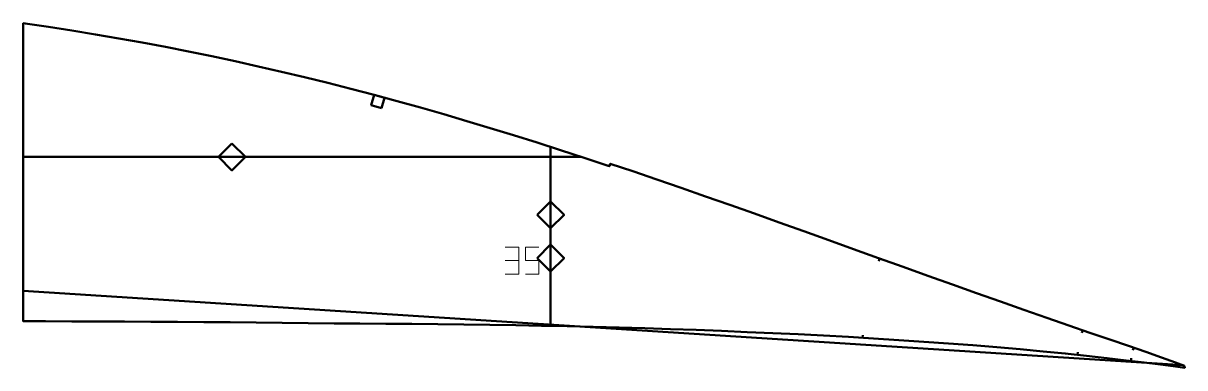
# Model space of a CAD drawing. Header units: metres. Extents: x 445 to 876, y 122 to 250.
import ezdxf

# ---------------------------------------------------------------- set-up
doc = ezdxf.new("R2010")
doc.units = ezdxf.units.M
doc.layers.add('Layer', color=1, linetype='Continuous', lineweight=50)
doc.layers.add('NumLabel', color=1, linetype='Continuous', lineweight=15)

msp = doc.modelspace()

# ---------------------------------------------------------------- linework, layer by layer
at = {"layer": 'Layer', "color": 7}
for p, q in [((640.46, 137.27), (640.46, 203.69)), ((444.82, 200), (651.83, 200)), ((516.26, 200), (528.26, 200)), ((640.46, 172.49), (640.46, 184.49)), ((640.46, 156.46), (640.46, 168.46)), ((444.82, 150.34), (875.12, 122.67))]:
    msp.add_line(p, q, dxfattribs=at)
at = {"layer": 'Layer'}
for p, q in [((762.52, 162.3), (762.19, 161.35)), ((756.3, 133.85), (756.21, 132.86)), ((837.95, 135.63), (837.62, 134.69)), ((836.06, 127.53), (835.97, 126.53)), ((855.92, 125.23), (855.84, 124.23)), ((856.87, 129.16), (856.54, 128.21))]:
    msp.add_line(p, q, dxfattribs=at)
for points in [[(875.63, 122.48), (872.37, 123.66), (867.08, 125.56), (861.25, 127.63), (854.91, 129.84), (848, 132.2), (840.58, 134.73), (832.73, 137.42), (824.53, 140.26), (816.06, 143.21), (807.37, 146.27), (798.52, 149.4), (789.54, 152.6), (780.47, 155.85), (771.31, 159.13), (762.11, 162.44), (752.88, 165.77), (743.65, 169.09), (734.43, 172.39), (725.25, 175.68), (716.1, 178.94), (706.99, 182.17), (697.92, 185.35), (688.9, 188.5), (679.92, 191.6), (670.99, 194.65), (662.6, 197.48), (662.28, 196.53), (661.8, 196.69), (652.97, 199.63), (644.19, 202.5), (635.45, 205.3), (626.74, 208.04), (618.07, 210.71), (609.42, 213.31), (600.8, 215.85), (592.18, 218.31), (583.58, 220.7), (574.99, 223.03), (566.4, 225.28), (557.8, 227.47), (549.21, 229.58), (540.62, 231.63), (532.02, 233.6), (523.41, 235.51), (514.79, 237.35), (506.17, 239.11), (497.54, 240.81), (488.89, 242.44), (480.24, 244), (471.58, 245.49), (462.91, 246.9), (454.23, 248.25), (445.54, 249.53), (444.82, 249.63), (444.82, 139.02), (453.02, 138.98), (462.84, 138.95), (472.65, 138.92), (482.43, 138.88), (492.22, 138.82), (502, 138.75), (511.78, 138.68), (521.53, 138.61), (531.22, 138.52), (540.89, 138.39), (550.53, 138.27), (560.14, 138.17), (569.75, 138.11), (579.37, 138.06), (588.98, 137.99), (598.62, 137.89), (608.29, 137.77), (617.94, 137.65), (627.55, 137.51), (637.1, 137.34), (646.66, 137.12), (656.27, 136.88), (665.88, 136.63), (675.46, 136.38), (684.96, 136.1), (694.44, 135.76), (703.93, 135.39), (713.46, 134.99), (722.97, 134.59), (732.38, 134.17), (741.7, 133.71), (750.99, 133.18), (760.31, 132.6), (769.65, 131.99), (778.92, 131.39), (788.06, 130.75), (797.08, 130.06), (805.97, 129.34), (814.69, 128.59), (823.19, 127.82), (831.4, 127.02), (839.29, 126.18), (846.84, 125.31), (853.98, 124.46), (860.64, 123.65), (866.75, 122.89), (872.32, 122.17), (875.75, 121.71), (875.63, 122.48)], [(577.78, 218.13), (573.92, 219.17), (574.97, 223.03), (578.83, 221.99), (577.78, 218.13)], [(522.26, 205), (527.26, 200), (522.26, 195), (517.26, 200), (522.26, 205)], [(635.46, 178.49), (640.46, 183.49), (645.46, 178.49), (640.46, 173.49), (635.46, 178.49)], [(635.46, 162.46), (640.46, 167.46), (645.46, 162.46), (640.46, 157.46), (635.46, 162.46)]]:
    msp.add_lwpolyline(points, close=True, dxfattribs=at)
at = {"layer": 'NumLabel', "color": 1}
for points in [[(623.64, 166.52), (628.64, 166.52), (628.64, 161.52), (623.64, 161.52), (628.64, 161.52), (628.64, 156.52), (623.64, 156.52)], [(636.14, 166.52), (631.14, 166.52), (631.14, 161.52), (636.14, 161.52), (636.14, 156.52), (631.14, 156.52)]]:
    msp.add_lwpolyline(points, dxfattribs=at)

doc.saveas('drawing.dxf')
